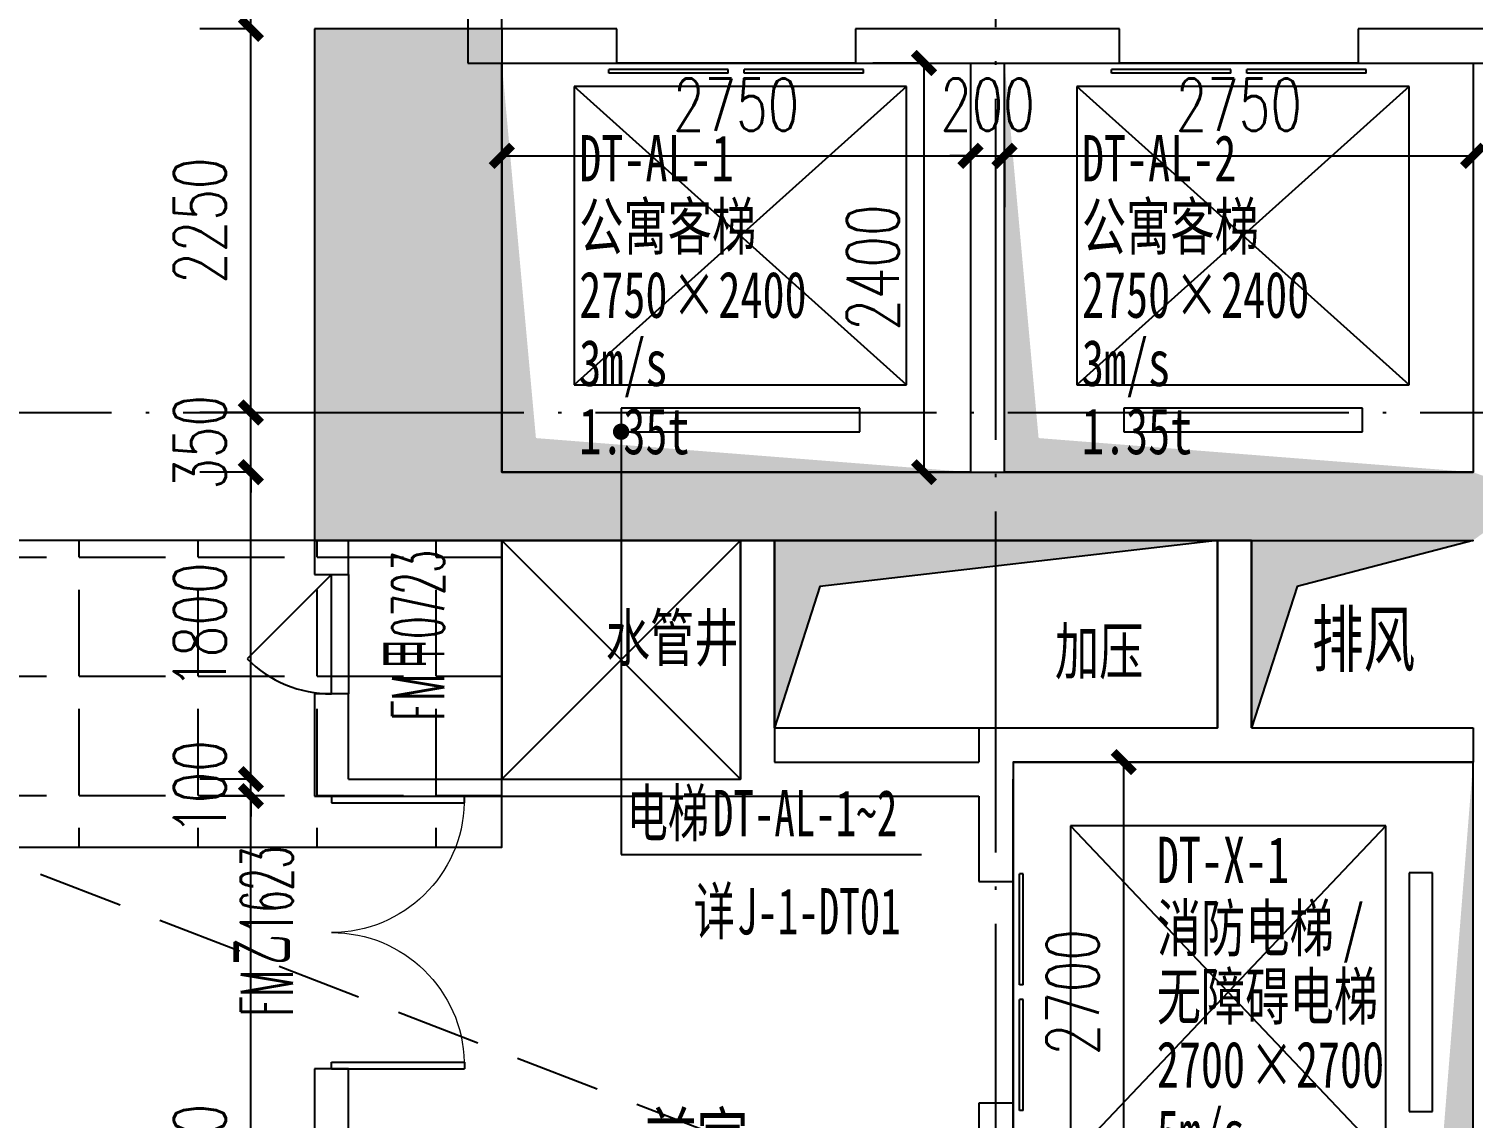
# Model space of a CAD drawing. Header units: millimetres. Extents: x 12325263 to 13848842, y -1463133 to 573208.
# Drawn here: x 12565721 to 12574197, y -615225 to -608837 of the extents above; entities that cross this region are included whole.
import ezdxf

# ---------------------------------------------------------------- set-up
doc = ezdxf.new("R2010")
doc.units = ezdxf.units.MM
doc.header["$LTSCALE"] = 1000
for name, pattern in [('ACAD_ISO02W100', [15, 12, -3]), ('DASHED2', [0.375, 0.25, -0.125]), ('DOTE', [2.42, 2, -0.2, 0.02, -0.2])]:
    doc.linetypes.add(name, pattern=pattern)
for name, color, linetype in [('A-ANNO-DIMS', 83, 'Continuous'), ('A-ANNO-IDEN', 2, 'Continuous'), ('A-ANNO-TEXT', 7, 'Continuous'), ('A-AXIS', 16, 'DOTE'), ('A-DOOR', 2, 'Continuous'), ('A-FLOR-EVTR', 2, 'Continuous'), ('A-WALL', 5, 'Continuous'), ('A-WALL-PATT', 8, 'Continuous'), ('DOOR_FIRE', 1, 'Continuous'), ('DOOR_FIRE_TEXT', 7, 'Continuous'), ('建筑-楼板开洞', 251, 'Continuous'), ('投影线', 6, 'ACAD_ISO02W100')]:
    doc.layers.add(name, color=color, linetype=linetype)
doc.styles.add('_TCH_DIM_T3', font='SIMPLEX.shx', dxfattribs={"width": 0.705882, "bigfont": 'GBCBIG.shx'})
doc.styles.add('_TCH_WINDOW', font='SIMPLEX', dxfattribs={"width": 0.7, "height": 3.5, "bigfont": 'GBCBIG'})
doc.styles.add('TITXV', font='', dxfattribs={"width": 0.7})
doc.styles.add('宋体', font='', dxfattribs={"width": 0.65})
doc.styles.get('TITXV').set_extended_font_data('SimSun')
doc.styles.get('宋体').set_extended_font_data('SimSun')
doc.dimstyles.new('_TCH_ARCH&&120', dxfattribs={"dimtxt": 306, "dimasz": 120, "dimexe": 300, "dimexo": 360, "dimgap": 147, "dimtad": 1, "dimdec": 0, "dimzin": 0, "dimdsep": 46, "dimtxsty": '_TCH_DIM_T3', "dimblk": 'ARCHTICK', "dimcen": 0.09, "dimclrt": 7, "dimazin": 2, "dimtfac": 1, "dimtdec": 0, "dimtix": 1, "dimtmove": 2, "dimatfit": 3, "dimfxl": 1, "dimfxlon": 1, "dimtolj": 1, "dimtzin": 0, "dimarcsym": 0})

# ---------------------------------------------------------------- blocks, each defined once
blk = doc.blocks.new('asfasfsdgdsfhsghh')
at = {"layer": 'A-WALL-PATT'}
for points in [[(-36900, 27050), (-36900, 24050), (-35800, 24450), (-35800, 27050)], [(-35800, 24450), (-36900, 24050), (-30100, 24050), (-29733.3, 24316.7), (-30100, 24450)]]:
    blk.add_hatch(color=256, dxfattribs=at).paths.add_polyline_path(points)
at = {"layer": 'A-WALL'}
for p, q in [((-36900, 27050), (-36900, 24050)), ((-35800, 27050), (-36900, 27050)), ((-35800, 27050), (-35800, 24450)), ((-35800, 24450), (-30100, 24450)), ((-36900, 24050), (-30100, 24050))]:
    blk.add_line(p, q, dxfattribs=at)
blk = doc.blocks.new('_ArchTick')
at = {"color": 0, "linetype": 'ByBlock', "const_width": 0.4}
blk.add_lwpolyline([(-0.5, -0.5), (0.5, 0.5)], dxfattribs=at)
blk = doc.blocks.new('*D5313')
at = {"layer": 'A-ANNO-DIMS', "color": 0, "lineweight": -2, "transparency": 16777216}
for p, q in [((-2950, -5093.6), (-2950, -5394.6)), ((-2950, -5094.6), (-200, -5094.6)), ((-200, -5093.6), (-200, -5394.6))]:
    blk.add_line(p, q, dxfattribs=at)
at = {"layer": 'Defpoints', "color": 0, "transparency": 16777216}
for p in [(-2950, -4550), (-200, -4550), (-200, -5094.6)]:
    blk.add_point(p, dxfattribs=at)
at = {"layer": 'A-ANNO-DIMS', "color": 0, "lineweight": -2, "transparency": 16777216, "xscale": 120, "yscale": 120, "zscale": 120, "rotation": 180}
blk.add_blockref('_ArchTick', (-2950, -5094.6), dxfattribs=at)
at = {"layer": 'A-ANNO-DIMS', "color": 0, "lineweight": -2, "transparency": 16777216, "xscale": 120, "yscale": 120, "zscale": 120}
blk.add_blockref('_ArchTick', (-200, -5094.6), dxfattribs=at)
at = {"layer": 'A-ANNO-DIMS', "color": 7, "transparency": 16777216, "insert": (-1575, -4794.6), "char_height": 306, "attachment_point": 5, "style": '_TCH_DIM_T3'}
blk.add_mtext('\\A1;2750', dxfattribs=at)
blk = doc.blocks.new('*D5314')
at = {"layer": 'A-ANNO-DIMS', "color": 0, "lineweight": -2, "transparency": 16777216}
for p, q in [((-200, -5094.6), (-320, -5094.6)), ((-200, -5093.6), (-200, -5394.6)), ((-200, -5094.6), (0, -5094.6)), ((0, -5093.6), (0, -5394.6)), ((0, -5094.6), (120, -5094.6))]:
    blk.add_line(p, q, dxfattribs=at)
at = {"layer": 'Defpoints', "color": 0, "transparency": 16777216}
for p in [(-200, -4550), (0, -4550), (0, -5094.6)]:
    blk.add_point(p, dxfattribs=at)
at = {"layer": 'A-ANNO-DIMS', "color": 0, "lineweight": -2, "transparency": 16777216, "xscale": 120, "yscale": 120, "zscale": 120}
blk.add_blockref('_ArchTick', (-200, -5094.6), dxfattribs=at)
at = {"layer": 'A-ANNO-DIMS', "color": 0, "lineweight": -2, "transparency": 16777216, "xscale": 120, "yscale": 120, "zscale": 120, "rotation": 180}
blk.add_blockref('_ArchTick', (0, -5094.6), dxfattribs=at)
at = {"layer": 'A-ANNO-DIMS', "color": 7, "transparency": 16777216, "insert": (-100, -4794.6), "char_height": 306, "attachment_point": 5, "style": '_TCH_DIM_T3'}
blk.add_mtext('\\A1;200', dxfattribs=at)
blk = doc.blocks.new('*D5315')
at = {"layer": 'A-ANNO-DIMS', "color": 0, "lineweight": -2, "transparency": 16777216}
for p, q in [((0, -5093.6), (0, -5394.6)), ((0, -5094.6), (2750, -5094.6)), ((2750, -5093.6), (2750, -5394.6))]:
    blk.add_line(p, q, dxfattribs=at)
at = {"layer": 'Defpoints', "color": 0, "transparency": 16777216}
for p in [(0, -4550), (2750, -4550), (2750, -5094.6)]:
    blk.add_point(p, dxfattribs=at)
at = {"layer": 'A-ANNO-DIMS', "color": 0, "lineweight": -2, "transparency": 16777216, "xscale": 120, "yscale": 120, "zscale": 120, "rotation": 180}
blk.add_blockref('_ArchTick', (0, -5094.6), dxfattribs=at)
at = {"layer": 'A-ANNO-DIMS', "color": 0, "lineweight": -2, "transparency": 16777216, "xscale": 120, "yscale": 120, "zscale": 120}
blk.add_blockref('_ArchTick', (2750, -5094.6), dxfattribs=at)
at = {"layer": 'A-ANNO-DIMS', "color": 7, "transparency": 16777216, "insert": (1375, -4794.6), "char_height": 306, "attachment_point": 5, "style": '_TCH_DIM_T3'}
blk.add_mtext('\\A1;2750', dxfattribs=at)
blk = doc.blocks.new('*D5316')
at = {"layer": 'A-ANNO-DIMS', "color": 0, "lineweight": -2, "transparency": 16777216}
for p, q in [((-472.5, -4550), (-772.5, -4550)), ((-472.5, -6950), (-472.5, -4550)), ((-472.5, -6950), (-772.5, -6950))]:
    blk.add_line(p, q, dxfattribs=at)
at = {"layer": 'Defpoints', "color": 0, "transparency": 16777216}
for p in [(-472.5, -4550), (-200, -4550), (-200, -6950)]:
    blk.add_point(p, dxfattribs=at)
at = {"layer": 'A-ANNO-DIMS', "color": 0, "lineweight": -2, "transparency": 16777216, "xscale": 120, "yscale": 120, "zscale": 120}
for p, rotation in [((-472.5, -4550), 90), ((-472.5, -6950), 270)]:
    blk.add_blockref('_ArchTick', p, dxfattribs=dict(at, rotation=rotation))
at = {"layer": 'A-ANNO-DIMS', "color": 7, "transparency": 16777216, "insert": (-772.5, -5750), "char_height": 306, "attachment_point": 5, "rotation": 90, "style": '_TCH_DIM_T3'}
blk.add_mtext('\\A1;2400', dxfattribs=at)
blk = doc.blocks.new('*D5329')
at = {"layer": 'A-ANNO-DIMS', "color": 0, "lineweight": -2, "transparency": 16777216}
for p, q in [((311.5, 375), (612.5, 375)), ((312.5, -2325), (312.5, 375)), ((311.5, -2325), (612.5, -2325))]:
    blk.add_line(p, q, dxfattribs=at)
at = {"layer": 'Defpoints', "color": 0, "transparency": 16777216}
for p in [(-337.5, 375), (312.5, 375), (-337.5, -2325)]:
    blk.add_point(p, dxfattribs=at)
at = {"layer": 'A-ANNO-DIMS', "color": 0, "lineweight": -2, "transparency": 16777216, "xscale": 120, "yscale": 120, "zscale": 120}
for p, rotation in [((312.5, 375), 90), ((312.5, -2325), 270)]:
    blk.add_blockref('_ArchTick', p, dxfattribs=dict(at, rotation=rotation))
at = {"layer": 'A-ANNO-DIMS', "color": 7, "transparency": 16777216, "insert": (12.5, -975), "char_height": 306, "attachment_point": 5, "rotation": 90, "style": '_TCH_DIM_T3'}
blk.add_mtext('\\A1;2700', dxfattribs=at)
blk = doc.blocks.new('*D5330')
at = {"layer": 'A-ANNO-DIMS', "color": 0, "lineweight": -2, "transparency": 16777216}
for p, q in [((312.5, -2325), (312.5, -2205)), ((311.5, -2325), (612.5, -2325)), ((312.5, -2525), (312.5, -2325)), ((311.5, -2525), (612.5, -2525)), ((312.5, -2525), (312.5, -2645))]:
    blk.add_line(p, q, dxfattribs=at)
at = {"layer": 'Defpoints', "color": 0, "transparency": 16777216}
for p in [(-337.5, -2325), (312.5, -2325), (-337.5, -2525)]:
    blk.add_point(p, dxfattribs=at)
at = {"layer": 'A-ANNO-DIMS', "color": 0, "lineweight": -2, "transparency": 16777216, "xscale": 120, "yscale": 120, "zscale": 120}
for p, rotation in [((312.5, -2325), 270), ((312.5, -2525), 90)]:
    blk.add_blockref('_ArchTick', p, dxfattribs=dict(at, rotation=rotation))
at = {"layer": 'A-ANNO-DIMS', "color": 7, "transparency": 16777216, "insert": (12.5, -2425), "char_height": 306, "attachment_point": 5, "rotation": 90, "style": '_TCH_DIM_T3'}
blk.add_mtext('\\A1;200', dxfattribs=at)
blk = doc.blocks.new('*D5331')
at = {"layer": 'A-ANNO-DIMS', "color": 0, "lineweight": -2, "transparency": 16777216}
for p, q in [((311.5, -2525), (612.5, -2525)), ((312.5, -5225), (312.5, -2525)), ((311.5, -5225), (612.5, -5225))]:
    blk.add_line(p, q, dxfattribs=at)
at = {"layer": 'Defpoints', "color": 0, "transparency": 16777216}
for p in [(-337.5, -2525), (312.5, -2525), (-337.5, -5225)]:
    blk.add_point(p, dxfattribs=at)
at = {"layer": 'A-ANNO-DIMS', "color": 0, "lineweight": -2, "transparency": 16777216, "xscale": 120, "yscale": 120, "zscale": 120}
for p, rotation in [((312.5, -2525), 90), ((312.5, -5225), 270)]:
    blk.add_blockref('_ArchTick', p, dxfattribs=dict(at, rotation=rotation))
at = {"layer": 'A-ANNO-DIMS', "color": 7, "transparency": 16777216, "insert": (12.5, -3875), "char_height": 306, "attachment_point": 5, "rotation": 90, "style": '_TCH_DIM_T3'}
blk.add_mtext('\\A1;2700', dxfattribs=at)
blk = doc.blocks.new('*D5332')
at = {"layer": 'A-ANNO-DIMS', "color": 0, "lineweight": -2, "transparency": 16777216}
for p, q in [((-337.5, -2783.2), (-337.5, -3084.2)), ((-337.5, -2784.2), (2362.5, -2784.2)), ((2362.5, -2783.2), (2362.5, -3084.2))]:
    blk.add_line(p, q, dxfattribs=at)
at = {"layer": 'Defpoints', "color": 0, "transparency": 16777216}
for p in [(-337.5, -2325), (2362.5, -2325), (2362.5, -2784.2)]:
    blk.add_point(p, dxfattribs=at)
at = {"layer": 'A-ANNO-DIMS', "color": 0, "lineweight": -2, "transparency": 16777216, "xscale": 120, "yscale": 120, "zscale": 120, "rotation": 180}
blk.add_blockref('_ArchTick', (-337.5, -2784.2), dxfattribs=at)
at = {"layer": 'A-ANNO-DIMS', "color": 0, "lineweight": -2, "transparency": 16777216, "xscale": 120, "yscale": 120, "zscale": 120}
blk.add_blockref('_ArchTick', (2362.5, -2784.2), dxfattribs=at)
at = {"layer": 'A-ANNO-DIMS', "color": 7, "transparency": 16777216, "insert": (1012.5, -2484.2), "char_height": 306, "attachment_point": 5, "style": '_TCH_DIM_T3'}
blk.add_mtext('\\A1;2700', dxfattribs=at)
blk = doc.blocks.new('qlzw')
at = {"layer": 'A-AXIS'}
for p, q in [((12437966.8, 979489.8), (12437966.8, 1082089.8)), ((12411416.8, 1020789.8), (12486866.8, 1020789.8))]:
    blk.add_line(p, q, dxfattribs=at)
blk = doc.blocks.new('*D2384')
at = {"layer": 'A-ANNO-DIMS', "color": 0, "lineweight": -2, "transparency": 16777216}
for p, q in [((12567025.3, -605536.8), (12566724.3, -605536.8)), ((12567024.3, -608836.8), (12567024.3, -605536.8)), ((12567025.3, -608836.8), (12566724.3, -608836.8))]:
    blk.add_line(p, q, dxfattribs=at)
at = {"layer": 'Defpoints', "color": 0, "transparency": 16777216}
for p in [(12567024.3, -605536.8), (12568496.8, -605536.8), (12568496.8, -608836.8)]:
    blk.add_point(p, dxfattribs=at)
at = {"layer": 'A-ANNO-DIMS', "color": 0, "lineweight": -2, "transparency": 16777216, "xscale": 120, "yscale": 120, "zscale": 120}
for p, rotation in [((12567024.3, -605536.8), 90), ((12567024.3, -608836.8), 270)]:
    blk.add_blockref('_ArchTick', p, dxfattribs=dict(at, rotation=rotation))
at = {"layer": 'A-ANNO-DIMS', "color": 7, "transparency": 16777216, "insert": (12566724.3, -607186.8), "char_height": 306, "attachment_point": 5, "rotation": 90, "style": '_TCH_DIM_T3'}
blk.add_mtext('\\A1;3300', dxfattribs=at)
blk = doc.blocks.new('*D2385')
at = {"layer": 'A-ANNO-DIMS', "color": 0, "lineweight": -2, "transparency": 16777216}
for p, q in [((12567025.3, -608836.8), (12566724.3, -608836.8)), ((12567024.3, -611086.8), (12567024.3, -608836.8)), ((12567025.3, -611086.8), (12566724.3, -611086.8))]:
    blk.add_line(p, q, dxfattribs=at)
at = {"layer": 'Defpoints', "color": 0, "transparency": 16777216}
for p in [(12567024.3, -608836.8), (12568496.8, -608836.8), (12568496.8, -611086.8)]:
    blk.add_point(p, dxfattribs=at)
at = {"layer": 'A-ANNO-DIMS', "color": 0, "lineweight": -2, "transparency": 16777216, "xscale": 120, "yscale": 120, "zscale": 120}
for p, rotation in [((12567024.3, -608836.8), 90), ((12567024.3, -611086.8), 270)]:
    blk.add_blockref('_ArchTick', p, dxfattribs=dict(at, rotation=rotation))
at = {"layer": 'A-ANNO-DIMS', "color": 7, "transparency": 16777216, "insert": (12566724.3, -609961.8), "char_height": 306, "attachment_point": 5, "rotation": 90, "style": '_TCH_DIM_T3'}
blk.add_mtext('\\A1;2250', dxfattribs=at)
blk = doc.blocks.new('*D2386')
at = {"layer": 'A-ANNO-DIMS', "color": 0, "lineweight": -2, "transparency": 16777216}
for p, q in [((12567024.3, -611086.8), (12567024.3, -610966.8)), ((12567025.3, -611086.8), (12566724.3, -611086.8)), ((12567024.3, -611436.8), (12567024.3, -611086.8)), ((12567025.3, -611436.8), (12566724.3, -611436.8)), ((12567024.3, -611436.8), (12567024.3, -611556.8))]:
    blk.add_line(p, q, dxfattribs=at)
at = {"layer": 'Defpoints', "color": 0, "transparency": 16777216}
for p in [(12567024.3, -611086.8), (12568496.8, -611086.8), (12568496.8, -611436.8)]:
    blk.add_point(p, dxfattribs=at)
at = {"layer": 'A-ANNO-DIMS', "color": 0, "lineweight": -2, "transparency": 16777216, "xscale": 120, "yscale": 120, "zscale": 120}
for p, rotation in [((12567024.3, -611086.8), 270), ((12567024.3, -611436.8), 90)]:
    blk.add_blockref('_ArchTick', p, dxfattribs=dict(at, rotation=rotation))
at = {"layer": 'A-ANNO-DIMS', "color": 7, "transparency": 16777216, "insert": (12566724.3, -611261.8), "char_height": 306, "attachment_point": 5, "rotation": 90, "style": '_TCH_DIM_T3'}
blk.add_mtext('\\A1;350', dxfattribs=at)
blk = doc.blocks.new('*D2387')
at = {"layer": 'A-ANNO-DIMS', "color": 0, "lineweight": -2, "transparency": 16777216}
for p, q in [((12567025.3, -611436.8), (12566724.3, -611436.8)), ((12567024.3, -613236.8), (12567024.3, -611436.8)), ((12567025.3, -613236.8), (12566724.3, -613236.8))]:
    blk.add_line(p, q, dxfattribs=at)
at = {"layer": 'Defpoints', "color": 0, "transparency": 16777216}
for p in [(12567024.3, -611436.8), (12568496.8, -611436.8), (12568496.8, -613236.8)]:
    blk.add_point(p, dxfattribs=at)
at = {"layer": 'A-ANNO-DIMS', "color": 0, "lineweight": -2, "transparency": 16777216, "xscale": 120, "yscale": 120, "zscale": 120}
for p, rotation in [((12567024.3, -611436.8), 90), ((12567024.3, -613236.8), 270)]:
    blk.add_blockref('_ArchTick', p, dxfattribs=dict(at, rotation=rotation))
at = {"layer": 'A-ANNO-DIMS', "color": 7, "transparency": 16777216, "insert": (12566724.3, -612336.8), "char_height": 306, "attachment_point": 5, "rotation": 90, "style": '_TCH_DIM_T3'}
blk.add_mtext('\\A1;1800', dxfattribs=at)
blk = doc.blocks.new('*D2388')
at = {"layer": 'A-ANNO-DIMS', "color": 0, "lineweight": -2, "transparency": 16777216}
for p, q in [((12567024.3, -613236.8), (12567024.3, -613116.8)), ((12567025.3, -613236.8), (12566724.3, -613236.8)), ((12567024.3, -613336.8), (12567024.3, -613236.8)), ((12567025.3, -613336.8), (12566724.3, -613336.8)), ((12567024.3, -613336.8), (12567024.3, -613456.8))]:
    blk.add_line(p, q, dxfattribs=at)
at = {"layer": 'Defpoints', "color": 0, "transparency": 16777216}
for p in [(12567024.3, -613236.8), (12568496.8, -613236.8), (12568496.8, -613336.8)]:
    blk.add_point(p, dxfattribs=at)
at = {"layer": 'A-ANNO-DIMS', "color": 0, "lineweight": -2, "transparency": 16777216, "xscale": 120, "yscale": 120, "zscale": 120}
for p, rotation in [((12567024.3, -613236.8), 270), ((12567024.3, -613336.8), 90)]:
    blk.add_blockref('_ArchTick', p, dxfattribs=dict(at, rotation=rotation))
at = {"layer": 'A-ANNO-DIMS', "color": 7, "transparency": 16777216, "insert": (12566724.3, -613286.8), "char_height": 306, "attachment_point": 5, "rotation": 90, "style": '_TCH_DIM_T3'}
blk.add_mtext('\\A1;100', dxfattribs=at)
blk = doc.blocks.new('*D2389')
at = {"layer": 'A-ANNO-DIMS', "color": 0, "lineweight": -2, "transparency": 16777216}
for p, q in [((12567025.3, -613336.8), (12566724.3, -613336.8)), ((12567024.3, -617686.8), (12567024.3, -613336.8)), ((12567025.3, -617686.8), (12566724.3, -617686.8))]:
    blk.add_line(p, q, dxfattribs=at)
at = {"layer": 'Defpoints', "color": 0, "transparency": 16777216}
for p in [(12567024.3, -613336.8), (12568496.8, -613336.8), (12568496.8, -617686.8)]:
    blk.add_point(p, dxfattribs=at)
at = {"layer": 'A-ANNO-DIMS', "color": 0, "lineweight": -2, "transparency": 16777216, "xscale": 120, "yscale": 120, "zscale": 120}
for p, rotation in [((12567024.3, -613336.8), 90), ((12567024.3, -617686.8), 270)]:
    blk.add_blockref('_ArchTick', p, dxfattribs=dict(at, rotation=rotation))
at = {"layer": 'A-ANNO-DIMS', "color": 7, "transparency": 16777216, "insert": (12566724.3, -615511.8), "char_height": 306, "attachment_point": 5, "rotation": 90, "style": '_TCH_DIM_T3'}
blk.add_mtext('\\A1;4350', dxfattribs=at)
blk = doc.blocks.new('$DORLIB2D$00000127')
at = {"color": 0}
for points in [[(-0.5333, 0.7949), (-0.5333, 0.6904)], [(-0.0333, 0.7949), (-0.5333, 0.7949)], [(-0.0333, 0.7949), (-0.0333, 0.6904)], [(0.5333, 0.7949), (0.0333, 0.7949)], [(0.0333, 0.7949), (0.0333, 0.6904)], [(0.5333, 0.7949), (0.5333, 0.6904)], [(-0.0333, 0.6904), (-0.5333, 0.6904)], [(0.5333, 0.6904), (0.0333, 0.6904)], [(0.5, 0.5), (-0.5, 0.5)]]:
    blk.add_lwpolyline(points, dxfattribs=at)
blk = doc.blocks.new('$DorLib2D$00000114')
at = {"color": 0}
blk.add_line((0.5, 0), (-0.207, 0.707), dxfattribs=at)
blk.add_arc((0.5, 0), 1, 135, 180, dxfattribs=at)
blk = doc.blocks.new('$DorLib2D$00000002')
for p, q in [((-0.5, 0), (-0.5, 0.4875)), ((-0.475, 0.4875), (-0.5, 0.4875)), ((-0.475, 0), (-0.475, 0.4875)), ((0.475, 0), (0.475, 0.4875)), ((0.475, 0.4875), (0.5, 0.4875)), ((0.5, 0), (0.5, 0.4875)), ((-0.5, 0), (-0.475, 0)), ((0.5, 0), (0.475, 0))]:
    blk.add_line(p, q)
at = {"lineweight": 13}
for centre, start, end in [((-0.4875, 0), 0, 88.5307), ((0.4875, 0), 91.4693, 180)]:
    blk.add_arc(centre, 0.4875, start, end, dxfattribs=at)
blk = doc.blocks.new('asdfadfgf')
at = {"layer": '建筑-楼板开洞'}
h = blk.add_hatch(color=256, dxfattribs=at)
h.dxf.hatch_style = 1
h.paths.add_polyline_path([(-2950, -4550), (-2950, -6950), (-200, -6950), (-2750, -6750)])
h = blk.add_hatch(color=256, dxfattribs=at)
h.dxf.hatch_style = 1
h.paths.add_polyline_path([(0, -4550), (0, -6950), (2750, -6950), (200, -6750)])
at = {"layer": 'A-FLOR-EVTR'}
for p, q in [((-575, -4687.5), (-2525, -4687.5)), ((-2525, -4687.5), (-2525, -6437.5)), ((-575, -6437.5), (-2525, -4687.5)), ((-575, -4687.5), (-2525, -6437.5)), ((-575, -6437.5), (-575, -4687.5)), ((2375, -4687.5), (425, -4687.5)), ((425, -4687.5), (425, -6437.5)), ((2375, -6437.5), (425, -4687.5)), ((2375, -4687.5), (425, -6437.5)), ((2375, -6437.5), (2375, -4687.5)), ((-2525, -6437.5), (-575, -6437.5)), ((425, -6437.5), (2375, -6437.5)), ((-850, -6575), (-2250, -6575)), ((-2250, -6575), (-2250, -6712.5)), ((-850, -6712.5), (-850, -6575)), ((2100, -6575), (700, -6575)), ((700, -6575), (700, -6712.5)), ((2100, -6712.5), (2100, -6575)), ((-2250, -6712.5), (-850, -6712.5)), ((700, -6712.5), (2100, -6712.5))]:
    blk.add_line(p, q, dxfattribs=at)
for points in [[(-2950, -4550), (-200, -4550), (-200, -6950), (-2950, -6950)], [(0, -4550), (2750, -4550), (2750, -6950), (0, -6950)]]:
    blk.add_lwpolyline(points, close=True, dxfattribs=at)
at = {"layer": 'A-ANNO-TEXT', "style": 'TITXV', "width": 0.7}
for s, p in [('DT-AL-1', (-2495.8, -5244.7)), ('DT-AL-2', (454.2, -5244.7)), ('公寓客梯', (-2495.8, -5644.7)), ('公寓客梯', (454.2, -5644.7)), ('2750', (-2495.8, -6044.7)), ('×', (-1951.4, -6044.7)), ('2400', (-1679.2, -6044.7)), ('2750', (454.2, -6044.7)), ('×', (998.6, -6044.7)), ('2400', (1270.8, -6044.7)), ('3m/s', (-2495.8, -6444.7)), ('3m/s', (454.2, -6444.7)), ('1.35t', (-2495.8, -6844.7)), ('1.35t', (454.2, -6844.7))]:
    blk.add_text(s, height=271.9, dxfattribs=at).set_placement(p)
at = {"layer": 'A-ANNO-DIMS'}
for p1, p2, distance, picture, middle in [((-200, -6950), (-200, -4550), 272.5, '*D5316', (-772.5, -5750)), ((-2950, -4550), (-200, -4550), -544.6, '*D5313', (-1575, -4794.6)), ((-200, -4550), (0, -4550), -544.6, '*D5314', (-100, -4794.6)), ((0, -4550), (2750, -4550), -544.6, '*D5315', (1375, -4794.6))]:
    dim = blk.add_aligned_dim(p1=p1, p2=p2, distance=distance, dimstyle='_TCH_ARCH&&120', dxfattribs=at)
    dim.commit()
    dim.dimension.update_dxf_attribs({"geometry": picture, "text_midpoint": middle})
blk = doc.blocks.new('asdfadsgdsfgf')
at = {"layer": '建筑-楼板开洞'}
h = blk.add_hatch(color=256, dxfattribs=at)
h.dxf.hatch_style = 1
h.paths.add_polyline_path([(2362.5, 375), (2362.5, -2325), (-337.5, -2325), (2162.5, -2125)])
h = blk.add_hatch(color=256, dxfattribs=at)
h.dxf.hatch_style = 1
h.paths.add_polyline_path([(2362.5, -2525), (2362.5, -5225), (-337.5, -5225), (2162.5, -5025)])
at = {"layer": 'A-FLOR-EVTR'}
for p, q in [((1850, 0), (0, 0)), ((0, 0), (0, -1950)), ((1850, 0), (0, -1950)), ((0, 0), (1850, -1950)), ((1850, -1950), (1850, 0)), ((2125, -275), (1987.5, -275)), ((1987.5, -275), (1987.5, -1675)), ((2125, -1675), (2125, -275)), ((1987.5, -1675), (2125, -1675)), ((0, -1950), (1850, -1950)), ((1850, -2900), (0, -2900)), ((0, -2900), (0, -4850)), ((1850, -2900), (0, -4850)), ((0, -2900), (1850, -4850)), ((1850, -4850), (1850, -2900)), ((2125, -3175), (1987.5, -3175)), ((1987.5, -3175), (1987.5, -4575)), ((2125, -4575), (2125, -3175)), ((1987.5, -4575), (2125, -4575)), ((0, -4850), (1850, -4850))]:
    blk.add_line(p, q, dxfattribs=at)
for points in [[(2362.5, -2325), (2362.5, 375), (-337.5, 375), (-337.5, -2325)], [(2362.5, -5225), (2362.5, -2525), (-337.5, -2525), (-337.5, -5225)]]:
    blk.add_lwpolyline(points, close=True, dxfattribs=at)
at = {"layer": 'A-ANNO-TEXT', "style": 'TITXV', "width": 0.7}
for s, p in [('DT-X-1', (506.2, -335.2)), ('消防电梯', (506.2, -735.2)), ('/', (1595, -735.2)), ('无障碍电梯', (506.2, -1135.2)), ('2700', (506.2, -1535.2)), ('2700', (1322.8, -1535.2)), ('×', (1050.6, -1535.2)), ('5m/s', (506.2, -1935.2)), ('1.6t', (506.2, -2335.2)), ('DT-X-2', (506.2, -3209)), ('消防电梯', (506.2, -3609)), ('/', (506.2, -4009)), ('无障碍电梯', (642.3, -4009)), ('2700', (506.2, -4409)), ('×', (1050.6, -4409)), ('2700', (1322.8, -4409)), ('5m/s', (506.2, -4809)), ('1.6t', (506.2, -5209))]:
    blk.add_text(s, height=271.9, dxfattribs=at).set_placement(p)
at = {"layer": 'A-ANNO-DIMS'}
for p1, p2, distance, picture, middle in [((-337.5, -2325), (-337.5, 375), -650, '*D5329', (12.5, -975)), ((-337.5, -2525), (-337.5, -2325), -650, '*D5330', (12.5, -2425)), ((-337.5, -2325), (2362.5, -2325), -459.2, '*D5332', (1012.5, -2484.2)), ((-337.5, -5225), (-337.5, -2525), -650, '*D5331', (12.5, -3875))]:
    dim = blk.add_aligned_dim(p1=p1, p2=p2, distance=distance, dimstyle='_TCH_ARCH&&120', dxfattribs=at)
    dim.commit()
    dim.dimension.update_dxf_attribs({"geometry": picture, "text_midpoint": middle})

msp = doc.modelspace()

# ---------------------------------------------------------------- hatches: boundary and pattern name
at = {"layer": 'A-WALL-PATT'}
h = msp.add_hatch(dxfattribs=at)
h.set_pattern_fill('ANSI37', color=252, scale=150)
h.set_pattern_definition([(45, (-400000, 0), (-168.3798023, 168.3798023), []), (135, (-400000, 0), (-168.3798023, -168.3798023), [])])
edge = h.paths.add_edge_path()
edge.add_line((12617170, -539458), (12627664.7, -539458))
edge.add_line((12627664.7, -539458), (12617498.2, -546587.6))
edge.add_line((12617498.2, -546587.6), (12598406.6, -559976.1))
edge.add_line((12598406.6, -559976.1), (12585091.3, -540989.1))
edge.add_line((12585091.3, -540989.1), (12584144.7, -541197.3))
edge.add_line((12584144.7, -541197.3), (12583864.1, -542803.9))
edge.add_arc((12578880.4, -541928.7), 5060, 269.14738, 350.03971, ccw=False)
edge.add_arc((12578698.9, -554127.5), 7140.2, 89.14809, 125.03345)
edge.add_line((12574600, -548281), (12560037.5, -558490.6))
edge.add_line((12560037.5, -558490.6), (12559927.1, -558471.2))
edge.add_line((12559927.1, -558471.2), (12559927.1, -564050))
edge.add_line((12559927.1, -564050), (12558858.8, -564810))
edge.add_line((12558858.8, -564810), (12559927.1, -566333.2))
edge.add_line((12559927.1, -566333.2), (12559927.6, -588159))
edge.add_line((12559927.6, -588159), (12558263.3, -589586.8))
edge.add_line((12558263.3, -589586.8), (12557796.8, -589586.8))
edge.add_line((12557796.8, -589586.8), (12557796.8, -598151.2))
edge.add_line((12557796.8, -598151.2), (12560482.1, -600836.4))
edge.add_arc((12552451.5, -592361.2), 11675.6, 270.02561, 313.45682, ccw=False)
edge.add_line((12552456.7, -604036.8), (12551424.9, -604036.8))
edge.add_arc((12551424.9, -607536.8), 3500, 90, 186.80534)
edge.add_line((12547949.6, -607951.5), (12549871.4, -624055.3))
edge.add_line((12549871.4, -624055.3), (12550966.8, -633201.5))
edge.add_line((12550966.8, -633201.5), (12550966.8, -643886.8))
edge.add_line((12550966.8, -643886.8), (12550966.8, -653386.8))
edge.add_line((12550966.8, -653386.8), (12614072.2, -653386.8))
edge.add_line((12614072.2, -653386.8), (12616970.5, -653386.8))
edge.add_arc((12639113.3, -663769.1), 24455.9, 154.87893, 159.83059)
edge.add_arc((12619069.5, -656056.1), 3000, 166.12633, 249.14639)
edge.add_arc((12632240.8, -621479.9), 40000, 249.14639, 262.18067)
edge.add_line((12626798.8, -661108), (12526241.6, -661108))
edge.add_line((12526241.6, -661108), (12526241.6, -616108))
edge.add_line((12526241.6, -616108), (12504241.6, -616108))
edge.add_line((12504241.6, -616108), (12504241.6, -539458))
edge.add_line((12504241.6, -539458), (12586460, -539458))
edge.add_line((12586460, -539458), (12617170, -539458))
at = {"layer": '建筑-楼板开洞'}
h = msp.add_hatch(dxfattribs=at)
h.set_pattern_fill('ANGLE', color=256, scale=200)
h.set_pattern_definition([(0, (0, -50), (0, 698.5), [508, -190.5]), (90, (0, -50), (-698.5, 4e-14), [508, -190.5])])
edge = h.paths.add_edge_path()
edge.add_line((12558996.8, -604336.8), (12558296.8, -604336.8))
edge.add_line((12558296.8, -604336.8), (12558296.8, -602812.5))
edge.add_arc((12552456.7, -592386.8), 11950, 270, 299.25599, ccw=False)
edge.add_line((12552456.7, -604336.8), (12551424.9, -604336.8))
edge.add_arc((12551424.9, -607536.8), 3200, 90, 186.80534)
edge.add_line((12548247.5, -607916), (12548715.7, -611836.8))
edge.add_line((12548715.7, -611836.8), (12548930.6, -613636.8))
edge.add_line((12548930.6, -613636.8), (12568496.8, -613636.8))
edge.add_line((12568496.8, -613636.8), (12568496.8, -611836.8))
edge.add_line((12568496.8, -611836.8), (12558996.8, -611836.8))
edge.add_line((12558996.8, -611836.8), (12558996.8, -604336.8))
h = msp.add_hatch(color=256, dxfattribs=at)
h.dxf.hatch_style = 1
h.paths.add_polyline_path([(12570096.8, -612936.8), (12570096.8, -611836.8), (12572696.8, -611836.8), (12570363.4, -612107.2)])
h = msp.add_hatch(color=256, dxfattribs=at)
h.dxf.hatch_style = 1
h.paths.add_polyline_path([(12572896.8, -612936.8), (12572896.8, -611836.8), (12574196.8, -611836.8), (12573163.4, -612107.2)])

# ---------------------------------------------------------------- linework, layer by layer
at = {"layer": 'A-ANNO-IDEN'}
for p, q in [((12569196.8, -611199.3), (12569196.8, -613680)), ((12569196.8, -613680), (12570960, -613680))]:
    msp.add_line(p, q, dxfattribs=at)
at = {"layer": 'A-ANNO-IDEN', "const_width": 48}
msp.add_lwpolyline([(12569196.8, -611175.3, 1), (12569196.8, -611223.3, 1)], format="xyb", close=True, dxfattribs=at)
at = {"layer": 'A-WALL'}
for p, q in [((12568296.8, -608086.8), (12568296.8, -609036.8)), ((12568496.8, -608836.8), (12568496.8, -608086.8)), ((12569171.8, -608836.8), (12568496.8, -608836.8)), ((12569171.8, -609036.8), (12569171.8, -608836.8)), ((12572121.8, -608836.8), (12570571.8, -608836.8)), ((12570571.8, -608836.8), (12570571.8, -609036.8)), ((12572121.8, -609036.8), (12572121.8, -608836.8)), ((12575196.8, -608836.8), (12573521.8, -608836.8)), ((12573521.8, -608836.8), (12573521.8, -609036.8)), ((12568296.8, -609036.8), (12569171.8, -609036.8)), ((12570571.8, -609036.8), (12572121.8, -609036.8)), ((12573521.8, -609036.8), (12575096.8, -609036.8)), ((12567396.8, -611836.8), (12567396.8, -612036.8)), ((12567596.8, -611836.8), (12567396.8, -611836.8)), ((12567596.8, -612036.8), (12567596.8, -611836.8)), ((12569896.8, -611836.8), (12569896.8, -613236.8)), ((12570096.8, -611836.8), (12569896.8, -611836.8)), ((12570096.8, -611836.8), (12570096.8, -613136.8)), ((12572696.8, -611836.8), (12572696.8, -612936.8)), ((12572896.8, -611836.8), (12572696.8, -611836.8)), ((12572896.8, -611836.8), (12572896.8, -612936.8)), ((12567396.8, -612036.8), (12567596.8, -612036.8)), ((12567596.8, -612736.8), (12567396.8, -612736.8)), ((12567396.8, -612736.8), (12567396.8, -613236.8)), ((12567596.8, -613236.8), (12567596.8, -612736.8)), ((12571296.8, -612936.8), (12572696.8, -612936.8)), ((12571296.8, -612936.8), (12571296.8, -613136.8)), ((12572896.8, -612936.8), (12574196.8, -612936.8)), ((12574196.8, -612936.8), (12574196.8, -613136.8)), ((12570096.8, -613136.8), (12571296.8, -613136.8)), ((12571496.8, -613136.8), (12572796.8, -613136.8)), ((12571496.8, -613136.8), (12571496.8, -613236.8)), ((12572796.8, -613136.8), (12574196.8, -613136.8)), ((12567396.8, -613236.8), (12567396.8, -613336.8)), ((12567596.8, -613236.8), (12569896.8, -613236.8)), ((12571496.8, -613836.8), (12571496.8, -613236.8)), ((12567396.8, -613336.8), (12567596.8, -613336.8)), ((12567596.8, -613336.8), (12569996.8, -613336.8)), ((12569996.8, -613336.8), (12571296.8, -613336.8)), ((12571296.8, -613336.8), (12571296.8, -613836.8)), ((12571296.8, -613836.8), (12571496.8, -613836.8)), ((12567596.8, -614936.8), (12567396.8, -614936.8)), ((12567396.8, -614936.8), (12567396.8, -618936.8)), ((12567596.8, -618836.8), (12567596.8, -614936.8)), ((12571296.8, -615136.8), (12571296.8, -616736.8)), ((12571496.8, -615136.8), (12571296.8, -615136.8)), ((12571496.8, -616736.8), (12571496.8, -615136.8))]:
    msp.add_line(p, q, dxfattribs=at)
at = {"layer": 'DOOR_FIRE'}
msp.add_lwpolyline([(12567496.8, -612036.8), (12567596.8, -612036.8), (12567596.8, -612736.8), (12567496.8, -612736.8)], close=True, dxfattribs=at)
at = {"layer": '建筑-楼板开洞'}
for p, q in [((12568496.8, -611836.8), (12569896.8, -613236.8)), ((12569896.8, -611836.8), (12568496.8, -613236.8))]:
    msp.add_line(p, q, dxfattribs=at)
msp.add_lwpolyline([(12558996.8, -604336.8), (12558296.8, -604336.8), (12558296.8, -602812.5, -0.128351), (12552456.7, -604336.8), (12551424.9, -604336.8, 0.449446), (12548247.5, -607916), (12548715.7, -611836.8), (12548930.6, -613636.8), (12568496.8, -613636.8), (12568496.8, -611836.8), (12558996.8, -611836.8)], format="xyb", close=True, dxfattribs=at)
for points in [[(12568496.8, -613236.8), (12569896.8, -613236.8), (12569896.8, -611836.8), (12568496.8, -611836.8)], [(12570096.8, -612936.8), (12570096.8, -611836.8), (12572696.8, -611836.8), (12570363.4, -612107.2)], [(12570096.8, -612936.8), (12572696.8, -612936.8), (12572696.8, -611836.8), (12570096.8, -611836.8)], [(12572896.8, -612936.8), (12572896.8, -611836.8), (12574196.8, -611836.8), (12573163.4, -612107.2)]]:
    msp.add_lwpolyline(points, close=True, dxfattribs=at)
at = {"layer": '投影线', "linetype": 'DASHED2', "ltscale": 2}
msp.add_line((12634839.8, -640408), (12558496.8, -610986.8), dxfattribs=at)

# ---------------------------------------------------------------- block references
for name, p in [('asfasfsdgdsfhsghh', (12604296.8, -635886.8)), ('asdfadsgdsfgf', (12571834.3, -613511.8))]:
    msp.add_blockref(name, p)
at = {"layer": 'A-DOOR'}
msp.add_blockref('asdfadfgf', (12571446.8, -604486.8), dxfattribs=at)
at = {"layer": 'A-DOOR', "xscale": 1400, "yscale": -200, "zscale": 1400}
for p in [(12569871.8, -608936.8), (12572821.8, -608936.8)]:
    msp.add_blockref('$DORLIB2D$00000127', p, dxfattribs=at)
at = {"layer": 'A-DOOR', "xscale": 1300, "yscale": 200, "zscale": 1300, "rotation": 270}
msp.add_blockref('$DORLIB2D$00000127', (12571396.8, -614486.8), dxfattribs=at)
at = {"layer": 'DOOR_FIRE', "zscale": 200}
for name, p, xscale, yscale, rotation in [('$DorLib2D$00000114', (12567496.8, -612386.8), -700, -700, 270), ('$DorLib2D$00000002', (12567496.8, -614136.8), -1600, 1600, 270.000000000828)]:
    msp.add_blockref(name, p, dxfattribs=dict(at, xscale=xscale, yscale=yscale, rotation=rotation))
at = {"layer": '投影线', "linetype": 'DASHED2', "ltscale": 2}
msp.add_blockref('qlzw', (133430, -1631876.5), dxfattribs=at)

# ---------------------------------------------------------------- texts
at = {"layer": 'A-ANNO-TEXT'}
for s, height, style, width, p in [('水管井', 271.9, 'TITXV', 0.7, (12569106.8, -612544.1)), ('排风', 317.22, 'TITXV', 0.7, (12573251.1, -612573.8)), ('加压', 271.9, 'TITXV', 0.7, (12571742.5, -612622.8)), ('电梯', 271.9, '宋体', 0.65, (12569229.8, -613572)), ('DT-AL-1~2', 271.9, '宋体', 0.65, (12569735.3, -613572)), ('详', 271.9, '宋体', 0.65, (12569622.8, -614148)), ('J-1-DT01', 271.9, '宋体', 0.65, (12569875.5, -614148)), ('前室', 317.22, 'TITXV', 0.7, (12569337.2, -615520.9))]:
    msp.add_text(s, height=height, dxfattribs=dict(at, style=style, width=width)).set_placement(p)
at = {"layer": 'DOOR_FIRE_TEXT', "style": '_TCH_WINDOW'}
for s, height, width, p in [('0723', 306, 0.494118, (12568159.2, -612413.5)), ('甲', 347.2, 0.7, (12568159.2, -612590.5)), ('FM', 306, 0.494118, (12568159.2, -612892.9)), ('1623', 306, 0.494118, (12567270.9, -614149.1)), ('乙', 347.2, 0.7, (12567270.9, -614326.1)), ('FM', 306, 0.494118, (12567270.9, -614628.5))]:
    msp.add_text(s, height=height, rotation=90, dxfattribs=dict(at, width=width)).set_placement(p)

# ---------------------------------------------------------------- dimensions: what is measured, and where the dimension line sits
at = {"layer": 'A-ANNO-DIMS'}
for p1, p2, picture, middle in [((12568496.8, -608836.8), (12568496.8, -605536.8), '*D2384', (12566724.3, -607186.8)), ((12568496.8, -611086.8), (12568496.8, -608836.8), '*D2385', (12566724.3, -609961.8)), ((12568496.8, -611436.8), (12568496.8, -611086.8), '*D2386', (12566724.3, -611261.8)), ((12568496.8, -613236.8), (12568496.8, -611436.8), '*D2387', (12566724.3, -612336.8)), ((12568496.8, -613336.8), (12568496.8, -613236.8), '*D2388', (12566724.3, -613286.8)), ((12568496.8, -617686.8), (12568496.8, -613336.8), '*D2389', (12566724.3, -615511.8))]:
    dim = msp.add_aligned_dim(p1=p1, p2=p2, distance=1472.5, dimstyle='_TCH_ARCH&&120', dxfattribs=at)
    dim.commit()
    dim.dimension.update_dxf_attribs({"geometry": picture, "text_midpoint": middle})

doc.saveas('drawing.dxf')
